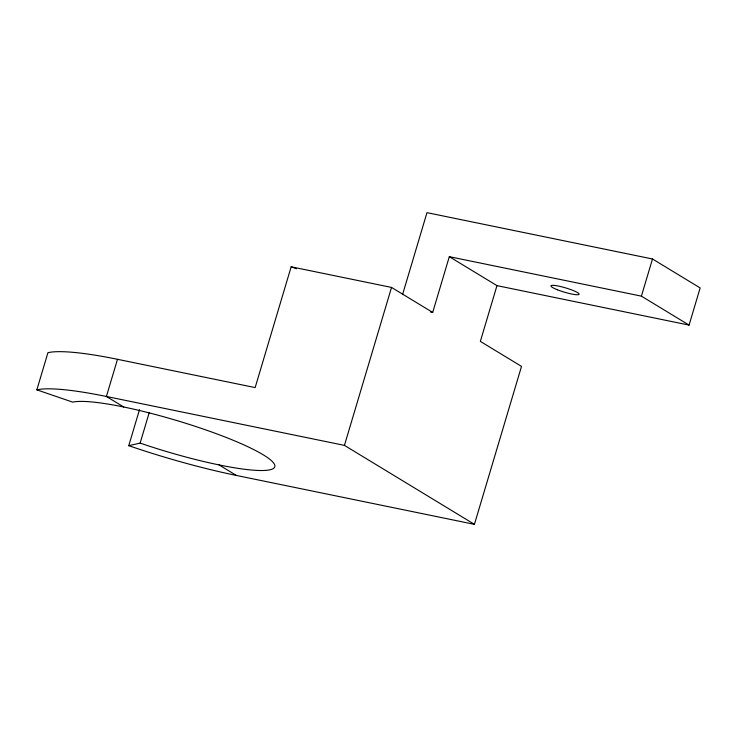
<?xml version="1.0" encoding="UTF-8"?>
<svg xmlns="http://www.w3.org/2000/svg" width="737" height="737" viewBox="0 0 737 737"><rect width="100%" height="100%" fill="white"/><g stroke="black" fill="none" stroke-linecap="round" stroke-linejoin="round"><path stroke-width="1.11" d="M139.514 409.606L128.763 445.682L140.131 443.094A107.888 16.315 16.6 0 0 270.055 469.782A107.888 16.315 16.6 0 0 202.657 428.833A107.888 16.315 16.6 0 0 72.733 402.144L36.85 389.845L47.933 352.673A147.124 22.257 16.6 0 1 117.487 359.306L255.149 387.588L291.161 266.803L391.531 287.421L432.693 312.433L449.312 256.679L641.411 296.145L689.067 325.1L700.15 287.937L652.494 258.982L426.981 212.652L402.54 294.634M117.487 359.306L106.404 396.478L123.733 407.008M140.131 443.094L149.252 412.48M449.312 256.679L496.968 285.634L480.349 341.388L521.51 366.39L474.425 524.348L344.437 445.378L391.531 287.421M641.411 296.145L652.494 258.982M496.968 285.634L689.067 325.1M430.463 311.972L432.693 312.433M344.437 445.378L106.404 396.478A147.124 22.257 16.6 0 0 36.85 389.845M128.763 445.682A147.124 22.257 16.6 0 0 236.384 475.448L474.425 524.348M291.161 266.803L296.532 268.775M219.055 464.918L236.384 475.448M557.412 289.779A14.712 2.229 16.6 0 0 579.116 294.238A14.712 2.229 16.6 0 0 558.517 286.085A14.712 2.229 16.6 0 0 557.412 289.779"/></g></svg>
